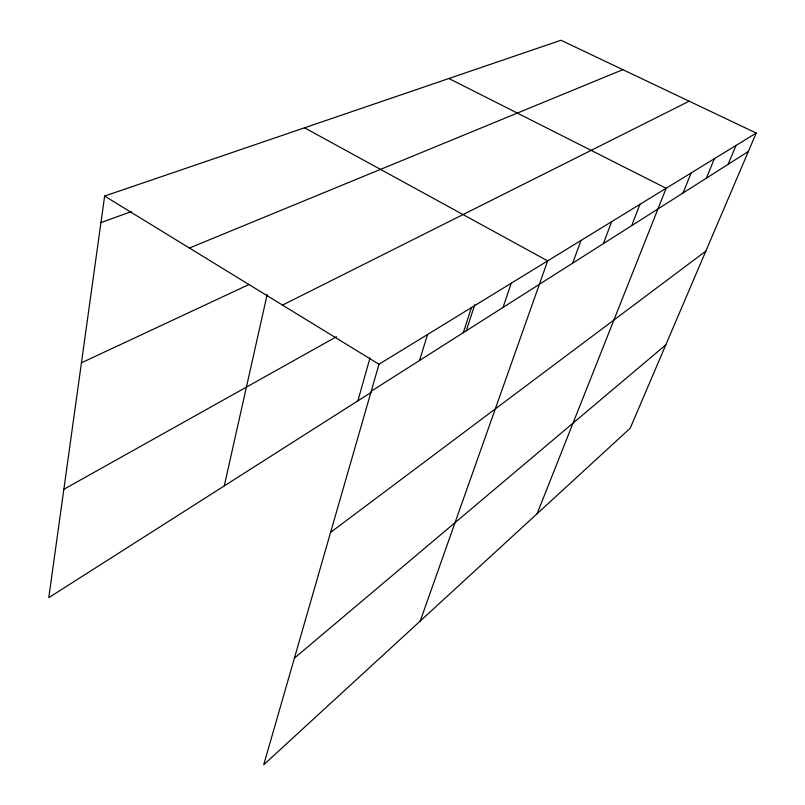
<?xml version="1.0" encoding="UTF-8"?>
<svg xmlns="http://www.w3.org/2000/svg" width="805" height="805" viewBox="0 0 805 805"><rect width="100%" height="100%" fill="white"/><g stroke="black" fill="none" stroke-linecap="round" stroke-linejoin="round"><path stroke-width="1.21" d="M756.227 133.067L378.994 364.252L263.718 764.75L630.194 428.25L756.227 133.067L560.974 40.25L104.63 196.058L48.773 597.662L371.538 392.126M224.273 485.908L267.18 294.479M357.883 400.82L370.018 357.853M419.536 360.489L427.525 334.508M463.267 332.696L471.408 307.621M466.226 330.885L474.799 304.602M503.034 307.409L511.276 283.189M420.23 621.037L547.662 260.89L304.552 127.804M572.697 263.134L580.999 240.454M603.378 243.633L611.659 221.667M631.704 225.621L639.955 204.329M537.126 513.701L666.138 188.279L448.918 78.508M683.032 192.999L691.153 172.954M706.347 178.177L714.387 158.706M728.072 164.371L736.032 145.453M294.399 658.138L665.785 344.892M330.614 532.357L705.804 251.15M371.246 391.19L748.368 151.471M63.847 489.299L336.5 336.701M282.515 305.105L689.181 101.199M81.436 362.814L249.107 284.467M189.417 248.031L622.849 69.663M100.937 222.603L131.467 211.564M104.63 196.058L378.994 364.252"/></g></svg>
